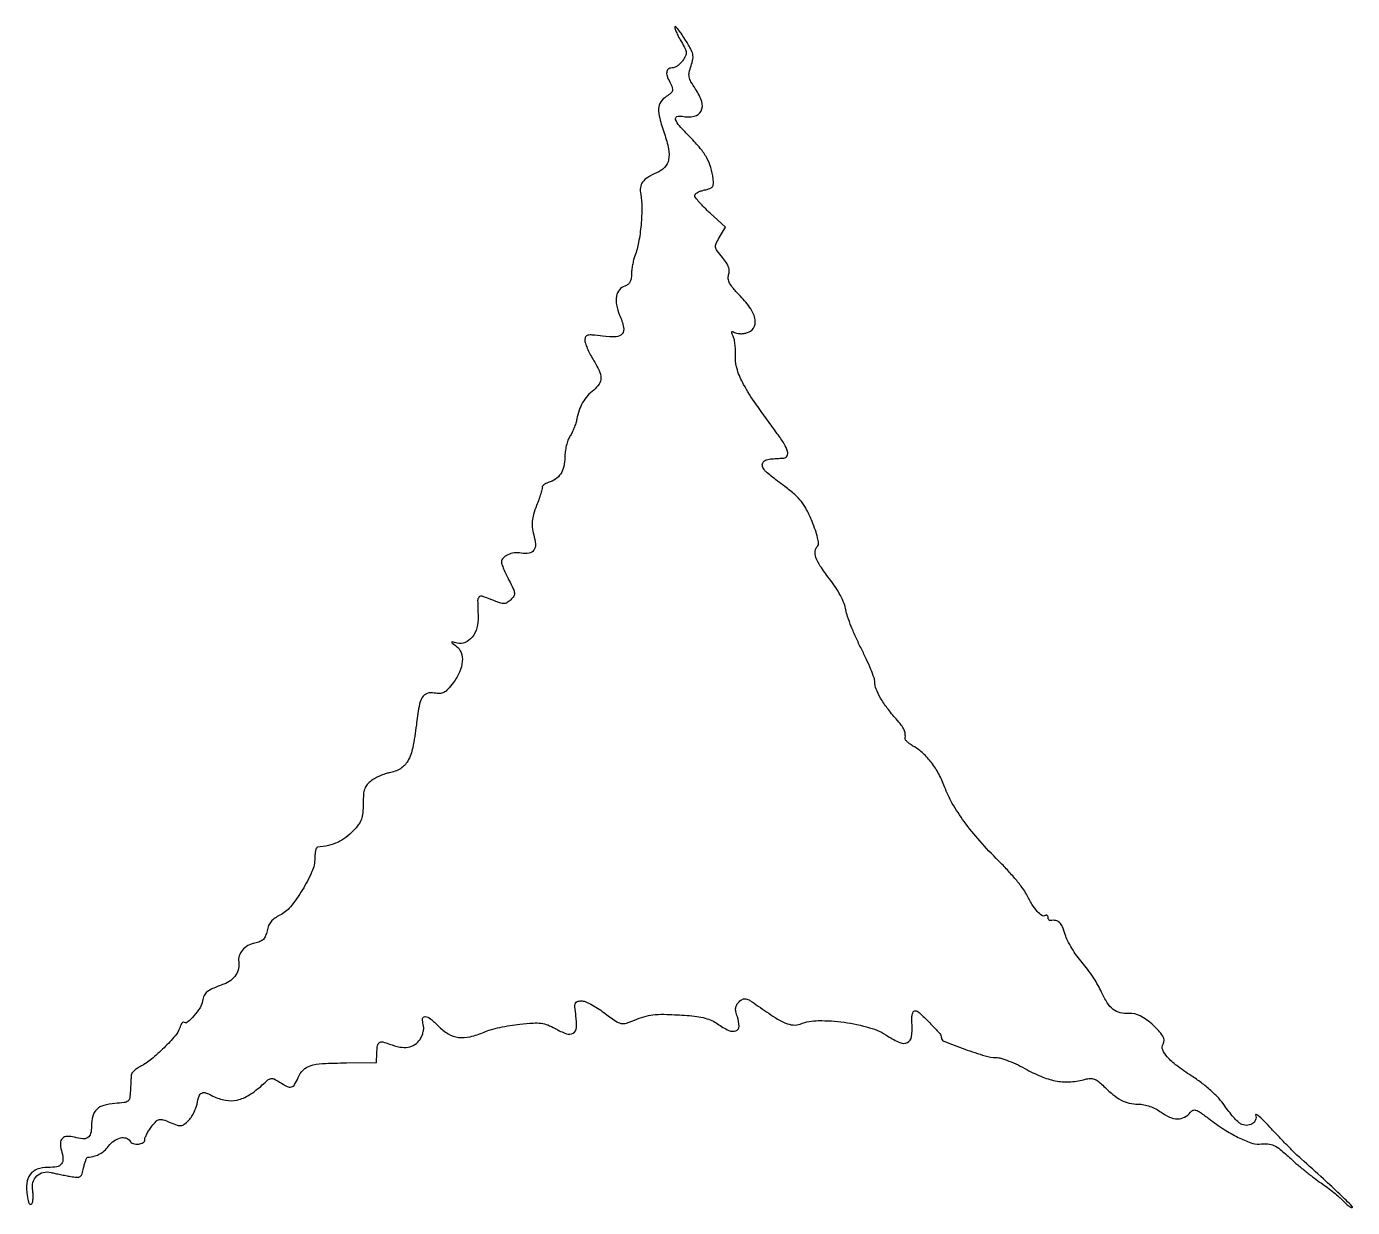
# Model space of a CAD drawing. Extents: x 0 to 398, y 0 to 354.
import ezdxf

# ---------------------------------------------------------------- set-up
doc = ezdxf.new("R2010")
doc.units = 0

msp = doc.modelspace()

# ---------------------------------------------------------------- linework, layer by layer
msp.add_lwpolyline([(195, 354.252941, 0.089065), (195.114371, 353.615972, 0.014938), (195.582317, 352.461836, 0.015945), (196.223407, 351.124306, 0.013551), (196.982356, 349.754477, -0.016507), (198.085916, 347.734583, -0.097159), (198.410225, 346.577686, -0.132417), (198.220625, 345.557208, -0.041025), (197.425652, 344.197316, -0.038541), (196.734483, 343.356552, -0.040308), (195.932059, 342.645462, -0.043728), (195.141508, 342.152955, -0.117981), (194.502313, 342, 0.113726), (193.239796, 341.709075, 0.226272), (192.614766, 340.924651, 0.138758), (192.678496, 339.598463, 0.038721), (193.497994, 337.666505, -0.024123), (194.248147, 336.03231, -0.156822), (194.311526, 335.141066, -0.16262), (193.842444, 334.397068, -0.026457), (192.446816, 333.373196, 0.102495), (190.813421, 331.743332, 0.133837), (190.160082, 329.745836, 0.077904), (190.463212, 326.882541, 0.017909), (191.888563, 322.221692, -0.033406), (193.136985, 317.636122, -0.099451), (193.139485, 314.395937, -0.142981), (191.937897, 312.096406, -0.102726), (189.533096, 310.449382, 0.035941), (186.887012, 309.113141, 0.099068), (185.347116, 307.715605, 0.12836), (184.68716, 306.068121, 0.08254), (184.767902, 304, -0.053363), (185.140546, 300.174514, -0.021026), (184.867432, 294.882815, -0.021179), (184.140112, 289.566456, -0.046284), (183.04116, 285.60826, 0.027893), (182.642036, 284.351683, 0.017039), (182.305841, 282.831891, 0.01706), (182.074887, 281.298726, 0.028858), (182, 280.002288, -0.04405), (181.882461, 278.670714, -0.085802), (181.520558, 277.670809, -0.102079), (180.896721, 276.962266, -0.084728), (180.002324, 276.500738, 0.14868), (178.370349, 275.378174, 0.124559), (177.500142, 273.456593, 0.092399), (177.518092, 270.849905, 0.051199), (178.441488, 267.794282, -0.040279), (179.642045, 264.113192, -0.232138), (179.204904, 262.171547, -0.221123), (177.376219, 261.270283, -0.036758), (173.355714, 261.47476, 0.008307), (170.247226, 261.810794, 0.075966), (168.893532, 261.7287, 0.214289), (168.248851, 261.254292, 0.129978), (168.005123, 260.321956, 0.080265), (168.162595, 259.364433, 0.019472), (168.732444, 257.8602, 0.019474), (169.530494, 256.165066, 0.018275), (170.473914, 254.5, -0.026834), (172.296057, 251.151749, -0.106557), (172.832143, 248.886848, -0.154251), (172.29767, 247.069211, -0.078209), (170.658812, 245.303581, 0.045092), (168.795245, 243.544236, 0.04992), (167.347563, 241.534648, 0.048326), (166.291795, 239.220058, 0.038014), (165.595161, 236.551747, -0.031414), (165.291944, 235.324356, -0.01887), (164.787402, 233.910355, -0.018862), (164.176862, 232.536521, -0.031042), (163.547552, 231.432229, 0.057944), (162.953327, 230.245661, 0.027154), (162.454593, 228.599811, 0.026467), (162.113529, 226.797377, 0.033535), (162, 225.106612, -0.054582), (161.696045, 222.330526, -0.090835), (160.784053, 220.169159, -0.098107), (159.226148, 218.581839, -0.073087), (157.014394, 217.504568, 0.032775), (156.272544, 217.214389, 0.049596), (155.677506, 216.859727, 0.06314), (155.298657, 216.497683, 0.243881), (155.234958, 216.18906, -0.136603), (155.236526, 215.722149, -0.007201), (154.816389, 214.275074, -0.010908), (154.247904, 212.552594, -0.007686), (153.537152, 210.640981, 0.0189), (152.609197, 207.962835, 0.049607), (152.212359, 205.970593, 0.057127), (152.243358, 204.10841, 0.032526), (152.682016, 201.896828, -0.047821), (153.165198, 198.999807, -0.169394), (152.677132, 197.207797, -0.209686), (151.275343, 196.336924, -0.075985), (148.881007, 196.358853, 0.071296), (146.830656, 196.396757, 0.074756), (144.887455, 195.852467, 0.090232), (143.487773, 194.890134, 0.199126), (142.997222, 193.714816, 0.086361), (143.118216, 193.009992, 0.011897), (143.653048, 191.61494, 0.013357), (144.376522, 189.979974, 0.010945), (145.233721, 188.272213, -0.010348), (146.536652, 185.684156, -0.087173), (146.885961, 184.430757, -0.16191), (146.669678, 183.477671, -0.060377), (145.811997, 182.383425, -0.05274), (144.724188, 181.503729, -0.143306), (143.783725, 181.223125, -0.085228), (142.549612, 181.428319, -0.011452), (140.075498, 182.353115, 0.017666), (137.156469, 183.403063, 0.308625), (136.238514, 183.130385, 0.176381), (135.851203, 182.014853, 0.006051), (135.978416, 177.321153, -0.075355), (135.595633, 173.893921, -0.102674), (134.201521, 171.123984, -0.127984), (132.088798, 169.533506, -0.160647), (129.657546, 169.357809, 0.003069), (128.205364, 169.713632, 0.405378), (128.061656, 169.628247, 0.304848), (128.124244, 169.44395, 0.002458), (129.416667, 168.468151, -0.145321), (130.882835, 166.500527, -0.10824), (131.252318, 163.803061, -0.086081), (130.446547, 160.663815, -0.057215), (128.539788, 157.463278, -0.019827), (126.910741, 155.494509, -0.086256), (125.7263, 154.560348, -0.1191), (124.498928, 154.235627, -0.054793), (122.841286, 154.381743, 0.13011), (120.698889, 154.250098, 0.186843), (119.247499, 153.053283, 0.084411), (118.267315, 150.311895, 0.014267), (117.45279, 144.789152, -0.020049), (116.363624, 137.952759, -0.079137), (114.883059, 133.971428, -0.127349), (112.656148, 131.662457, -0.095486), (109.336686, 130.413912, 0.038094), (108.069297, 130.096339, 0.02194), (106.598902, 129.533558, 0.021828), (105.163637, 128.834816, 0.033849), (104, 128.098146, 0.053972), (102.703637, 126.914695, 0.094117), (101.963656, 125.667185, 0.068752), (101.601342, 123.970732, 0.018283), (101.5, 121.200114, -0.022426), (101.374536, 118.404247, -0.06411), (100.954928, 116.50765, -0.071508), (100.09904, 114.89742, -0.033147), (98.573932, 113.077887, -0.039017), (96.251118, 111.003602, -0.054579), (93.868556, 109.569285, -0.051827), (91.137499, 108.636023, -0.031024), (87.75, 108.076511, 0.279606), (87.458867, 107.856589, 0.037758), (87.220313, 107.093739, 0.034585), (87.054387, 106.055392, 0.022333), (87, 104.838345, -0.104586), (86.140085, 100.772257, -0.033205), (83.246027, 95.25662, -0.032975), (79.665489, 90.193454, -0.111553), (76.503856, 87.70323, 0.042362), (74.994971, 86.819869, 0.066349), (73.892926, 85.799729, 0.070046), (73.136415, 84.570264, 0.053638), (72.662589, 83.062944, -0.04245), (72.203354, 81.479304, -0.103639), (71.547511, 80.464239, -0.104756), (70.544184, 79.804208, -0.043959), (68.985318, 79.347064, 0.080259), (66.923744, 78.576795, 0.085717), (65.262387, 77.209074, 0.095163), (64.280189, 75.498649, 0.130936), (64.154811, 73.738686, -0.105075), (64.114566, 71.737741, -0.088885), (63.275725, 69.79069, -0.082911), (61.745698, 68.146816, -0.075504), (59.716746, 67.024961, 0.011109), (56.296128, 65.672271, 0.067923), (54.665474, 64.707107, 0.119743), (53.797184, 63.593792, 0.068316), (53.310638, 61.948957, -0.104419), (52.550121, 59.923945, -0.039824), (50.724298, 57.506937, -0.037506), (48.741394, 55.587019, -0.387772), (47.698783, 55.63455, 0.359999), (47.447202, 55.658342, 0.088474), (47.126835, 55.345628, 0.05204), (46.784224, 54.743081, 0.026431), (46.476561, 53.926151, -0.101551), (45.135491, 51.527175, -0.020242), (41.761908, 47.924904, -0.02238), (37.950136, 44.493458, -0.052191), (34.75, 42.378957, 0.031186), (33.691106, 41.741398, 0.037027), (32.782507, 41.009151, 0.040244), (32.129885, 40.291533, 0.147892), (31.913855, 39.72432, 0.003599), (31.870556, 39.038472, 0.000745), (31.804882, 37.831519, 0.000783), (31.732906, 36.429759, 0.000738), (31.663855, 35, -0.027638), (31.443479, 32.847885, -0.184605), (30.91586, 31.9315, -0.141201), (29.833345, 31.470318, -0.014078), (27, 31.20308, 0.050353), (23.672592, 30.643861, 0.126817), (21.555266, 29.433197, 0.137255), (20.385834, 27.420189, 0.063455), (20, 24.392204, -0.059488), (19.732988, 22.155881, -0.191819), (18.882935, 20.95684, -0.169442), (17.357079, 20.584465, -0.044688), (14.851177, 21.055097, 0.07307), (12.676802, 21.337339, 0.19455), (11.262466, 20.737534, 0.19455), (10.662661, 19.323198, 0.07307), (10.944903, 17.148823, -0.046565), (11.420545, 14.562885, -0.189715), (10.977739, 13.057814, -0.185345), (9.618474, 12.237186, -0.044185), (6.93972, 12, 0.084267), (3.734303, 11.455913, 0.148856), (1.587326, 9.884543, 0.136219), (0.563945, 7.266773, 0.065788), (0.67091, 3.640517, 0.016955), (0.982391, 2.061664, 0.070463), (1.33204, 1.158535, 0.257866), (1.701893, 0.928718, 0.273658), (2.077769, 1.125832, 0.088012), (2.345543, 1.800161, 0.033756), (2.481749, 2.803379, 0.032138), (2.48538, 3.937051, 0.034099), (2.342157, 5.039214, -0.112377), (2.406767, 7.484131, -0.136666), (3.544928, 9.46331, -0.1393), (5.522377, 10.544733, -0.118582), (7.907834, 10.515059, 0.007794), (9.132618, 10.224518, 0.003868), (10.694134, 9.892363, 0.003838), (12.318497, 9.572923, 0.00562), (13.753048, 9.318892, 0.024757), (15.678602, 9.097409, 0.16417), (16.600373, 9.343036, 0.171105), (17.164361, 10.091103, 0.027428), (17.628048, 11.890238, -0.017652), (17.911732, 13.087277, -0.026264), (18.250895, 14.108983, -0.024289), (18.597663, 14.882171, -0.249708), (18.875, 15.076511, 0.030382), (20.958187, 15.461095, 0.06217), (22.506109, 16.057, 0.065648), (23.806699, 16.990957, 0.037617), (25.11382, 18.417569, -0.070532), (26.773452, 20.0059, -0.095217), (28.655397, 20.87529, -0.126254), (30.339104, 20.861347, -0.19174), (31.5, 20, 0.179463), (32.510415, 19.212444, 0.097279), (34.096712, 19.032453, 0.111552), (35.481734, 19.465675, 0.267484), (36, 20.365141, -0.094686), (36.13314, 21.061899, -0.024946), (36.60588, 22.099524, -0.024404), (37.273109, 23.248336, -0.022888), (38.062571, 24.352417, -0.024334), (39.409649, 25.903338, -0.150761), (40.320627, 26.410148, -0.134071), (41.412711, 26.346597, -0.017777), (43.598561, 25.523265, 0.01742), (45.700758, 24.729729, 0.106715), (46.845855, 24.599221, 0.136874), (47.804566, 24.972396, 0.03555), (49.067239, 26.067239, 0.048141), (49.875223, 27.047831, 0.028331), (50.652029, 28.354575, 0.02814), (51.286156, 29.761612, 0.042466), (51.660412, 31.052059, -0.029277), (52.287161, 33.447233, -0.200415), (53.065336, 34.352476, -0.207349), (54.238728, 34.418543, -0.031491), (56.436007, 33.448822, 0.07487), (60.163901, 32.175596, 0.100492), (63.724154, 32.249136, 0.087603), (67.328111, 33.754727, 0.045), (71.20532, 36.766472, -0.016618), (72.924453, 38.265558, -0.130007), (73.882965, 38.699747, -0.159437), (74.838481, 38.555876, -0.028603), (76.420137, 37.644285, 0.027115), (78.684808, 36.330051, 0.178066), (79.966268, 36.176613, 0.202605), (80.946495, 36.895925, 0.036324), (81.986226, 38.966746, -0.097366), (83.495885, 41.237055, -0.123808), (85.642262, 42.533875, -0.061345), (89.262422, 43.172443, -0.009697), (96.493228, 43.408738), (105.5, 43.528305), (105.601159, 46.281978, -0.026814), (105.808312, 48.568901, -0.203812), (106.35794, 49.473331, -0.218808), (107.363888, 49.66866, -0.03108), (109.426411, 49.027978, 0.043104), (112.497558, 48.154271, 0.08661), (115.009436, 48.108491, 0.108853), (117.008945, 48.887289, 0.100963), (118.559875, 50.451037, 0.046831), (119.140268, 51.548538, 0.043515), (119.523456, 52.761978, 0.046202), (119.671554, 53.925868, 0.085597), (119.542251, 54.86688, -0.097237), (119.337883, 56.660258, -0.417036), (120.077932, 57.28383, -0.150292), (121.684615, 56.626447, -0.028581), (124.037715, 54.461088, 0.066777), (127.001177, 52.124533, 0.101178), (130.093954, 51.056068, 0.091328), (133.589138, 51.235129, 0.04616), (137.782119, 52.650702, -0.036438), (139.688579, 53.335835, -0.013408), (142.464122, 54.030802, -0.013207), (145.547362, 54.630546, -0.015468), (148.5, 55.030908, -0.011388), (152.469318, 55.353388, -0.04573), (154.900428, 55.272873, -0.06294), (156.869571, 54.769614, -0.036288), (159.077722, 53.707108, 0.043882), (162.460502, 52.142125, 0.224977), (164.464303, 52.337073, 0.245572), (165.468939, 53.977096, 0.051099), (165.349988, 57.463209, -0.009919), (165.029295, 60.206336, -0.108044), (165.160249, 61.304291, -0.24395), (165.71505, 61.82979, -0.070046), (166.924067, 62, -0.09628), (168.063817, 61.778477, -0.02316), (169.821427, 60.971875, -0.022932), (171.787759, 59.839713, -0.020965), (173.703794, 58.5, 0.01075), (177.17773, 55.963789, 0.102764), (178.85584, 55.245745, 0.129018), (180.528964, 55.341404, 0.020515), (183.634985, 56.491954, -0.033815), (186.453253, 57.451534, -0.04623), (189.095409, 57.900116, -0.029243), (192.567254, 57.960228, -0.00602), (198.683716, 57.634553, -0.019736), (201.608393, 57.327211, -0.031106), (204.078142, 56.810197, -0.036278), (206.142941, 56.077305, -0.051339), (207.838087, 55.115292, 0.041713), (211.165391, 53.141561, 0.198709), (213.327203, 53.012316, 0.322571), (214.280105, 54.363766, 0.081555), (213.790416, 57.171368, -0.027617), (213.33032, 58.770142, -0.085398), (213.269205, 59.888223, -0.107718), (213.586063, 60.812132, -0.060174), (214.323087, 61.751659, -0.078796), (215.35845, 62.503597, -0.176825), (216.308979, 62.619014, -0.085688), (217.559714, 62.089978, -0.010343), (220.05116, 60.415302, 0.009651), (225.077756, 57.026467, 0.04291), (228.220502, 55.357754, 0.077905), (230.555281, 54.769398, 0.114163), (232.645795, 55.055431, -0.089741), (238.136834, 56.079148, -0.035674), (245.814464, 55.571661, -0.035802), (253.461984, 53.95048, -0.076181), (258.938495, 51.422004, 0.044468), (262.536934, 49.47609, 0.216373), (264.798025, 49.519795, 0.248803), (266.048452, 51.207721, 0.056765), (266.182519, 54.881168, -0.01963), (266.115107, 56.669704, -0.051408), (266.248761, 57.946406, -0.086871), (266.561677, 58.729076, -0.259914), (267.047649, 59, -0.19034), (268.340242, 58.489438, -0.010682), (271.485526, 55.416741, -0.010832), (274.49273, 52.214791, -0.185169), (275, 50.892007, 0.309804), (275.693409, 49.880311, 0.005844), (282.005418, 47.523178, 0.011942), (288.111112, 45.487418, 0.074625), (291.358727, 45, -0.075426), (292.85523, 44.772959, -0.017686), (295.254474, 43.933694, -0.017831), (297.974364, 42.759535, -0.016681), (300.666036, 41.370023, 0.032772), (305.409754, 39.111324, 0.05378), (309.690435, 37.920134, 0.058782), (313.843783, 37.726782, 0.049367), (318.190291, 38.470932, -0.052382), (319.65685, 38.712945, -0.097413), (320.846591, 38.550942, -0.083459), (322.005107, 37.923926, -0.030706), (323.40274, 36.688169, 0.022114), (326.403803, 33.941449, 0.051406), (328.927754, 32.236004, 0.064515), (331.359043, 31.313468, 0.058519), (334.028227, 31, -0.047436), (335.737627, 30.837462, -0.037445), (337.532122, 30.351515, -0.03635), (339.291824, 29.582549, -0.037764), (340.898069, 28.575202, 0.058689), (343.463206, 27.111985, 0.099007), (345.879764, 26.61262, 0.120222), (347.975554, 27.109733, 0.116822), (349.632868, 28.519261, -0.135666), (350.440898, 29.156385, -0.183605), (351.361854, 29.188477, -0.071722), (352.712786, 28.499647, -0.009311), (355.328676, 26.578912, 0.02027), (359.762487, 23.470561, 0.026437), (364.0666, 21.01739, 0.02839), (367.817375, 19.394261, 0.108079), (370.329915, 19.049598, -0.03539), (372.961876, 19.071297, -0.093095), (374.783648, 18.609687, -0.066005), (376.658213, 17.419661, -0.011677), (379.792841, 14.665903, 0.010256), (381.922672, 12.784106, 0.006803), (384.439147, 10.709154, 0.006849), (386.939071, 8.760017, 0.013238), (389, 7.282299, -0.010978), (390.86255, 5.959527, -0.009808), (392.737715, 4.506893, -0.009889), (394.371008, 3.135385, -0.029921), (395.404988, 2.116396, 0.019742), (396.194436, 1.306079, 0.024649), (396.991198, 0.621691, 0.024108), (397.698762, 0.124863, 0.141935), (398.129763, 0, 0.671088), (398.270833, 0.344481, 0.003183), (394.551681, 3.958025, 0.00664), (389.636067, 8.549811, 0.002837), (382.947228, 14.564693, -0.012004), (381.2528, 16.145522, -0.00432), (378.916261, 18.472628, -0.004283), (376.398887, 21.067631, -0.005069), (374.065575, 23.564693, 0.008048), (372.020186, 25.727651, 0.019257), (370.417623, 27.246922, 0.04385), (369.481322, 27.933289, 0.711197), (369.278337, 27.765254, -0.189745), (369.251707, 26.282036, -0.163881), (368.221332, 25.102155, -0.135959), (366.508786, 24.65061, -0.125083), (364.746703, 25.121876, -0.069964), (363.896144, 25.768349, -0.015039), (362.62943, 27.125041, -0.015426), (361.246539, 28.799946, -0.014176), (359.928515, 30.6039, 0.037986), (358.193108, 32.756191, 0.021547), (355.796236, 35.09528, 0.020274), (352.981812, 37.416083, 0.019756), (349.964885, 39.522508, -0.019042), (345.598605, 42.561783, -0.048941), (342.771643, 45.163715, -0.079151), (341.382236, 47.32639, -0.246479), (341.5, 49, 0.295261), (341.450602, 51.393913, 0.061266), (338.547729, 54.722303, 0.058217), (334.625885, 57.49204, 0.146323), (331.236199, 58.207476, -0.080784), (328.673648, 58.409424, -0.106042), (326.567077, 59.430025, -0.085701), (324.757624, 61.42225, -0.037493), (323.068099, 64.578956, 0.026994), (322.021509, 66.637029, 0.014206), (320.514618, 69.079279, 0.014093), (318.824951, 71.49978, 0.021047), (317.203199, 73.506494, -0.025715), (315.639505, 75.478724, -0.019489), (314.126067, 77.788829, -0.019841), (312.873537, 80.074344, -0.042665), (312.135876, 81.940824, 0.02777), (311.297599, 84.261593, 0.102245), (310.413684, 85.537302, 0.147684), (309.290932, 86.104565, 0.082987), (307.75, 86.118421, -0.145617), (307.464438, 86.15651, -0.11953), (307.220312, 86.345872, -0.098132), (307.056168, 86.663103, -0.070581), (307, 87.059017, 0.089925), (306.934085, 87.422552, 0.168685), (306.745509, 87.649664, 0.176673), (306.463964, 87.704943, 0.099757), (306.133647, 87.582598, -0.299007), (305.132335, 87.610158, -0.060458), (303.738537, 88.855929, -0.043135), (302.145534, 91.020552, -0.021522), (300.497766, 94, 0.046195), (299.401687, 95.769966, 0.012038), (297.319748, 98.393169, 0.012132), (294.792134, 101.279692, 0.012128), (292.127177, 104.040574, -0.017379), (286.511935, 109.981536, -0.022966), (281.84969, 115.787892, -0.025747), (278.263121, 121.272525, -0.043758), (275.929008, 126.22804, 0.033953), (274.191806, 130.11173, 0.040466), (272.029187, 133.490319, 0.043556), (269.517119, 136.256308, 0.054818), (266.736986, 138.312811, -0.021881), (265.68825, 138.986667, -0.031048), (264.824217, 139.681023, -0.031681), (264.216446, 140.309772, -0.221036), (264.105407, 140.710959, 0.070012), (264.139914, 142.076546, 0.078991), (263.787424, 143.339427, 0.056241), (262.944426, 144.738747, 0.018455), (261.408223, 146.594461, -0.020623), (258.760396, 149.821366, -0.030228), (256.731745, 152.881118, -0.034873), (255.409573, 155.581503, -0.09626), (255.003738, 157.650777, 0.084471), (254.78693, 158.911697, 0.010973), (253.819674, 161.475473, 0.012529), (252.518396, 164.487816, 0.010171), (250.97813, 167.650777, -0.011973), (249.393395, 170.935068, -0.011747), (247.957072, 174.312231, -0.011702), (246.837331, 177.330647, -0.04294), (246.341407, 179.305753, 0.056004), (245.803774, 181.232856, 0.025503), (244.700213, 183.607994, 0.023392), (243.184443, 186.178913, 0.020192), (241.363276, 188.730544, -0.016918), (238.654668, 192.473516, -0.063702), (237.357624, 195.056543, -0.117911), (237.157756, 196.9828, -0.159531), (237.910443, 198.55, 0.224761), (238.154945, 199.282982, 0.02796), (237.852596, 200.981975, 0.026316), (237.203128, 203.201739, 0.013779), (236.175752, 205.891833, 0.0207), (234.55524, 209.390447, 0.047224), (232.987725, 211.838487, 0.047534), (230.995294, 213.939367, 0.021224), (228.015309, 216.32192, -0.005797), (225.849496, 217.946612, -0.007522), (223.904585, 219.488225, -0.005829), (222.315552, 220.818348, -0.065361), (221.766256, 221.430088, -0.108362), (221.279925, 222.629386, -0.201129), (221.512886, 223.635237, -0.158177), (222.474235, 224.339838, -0.064091), (224.088253, 224.65146, 0.000721), (225.103273, 224.716675, 0.000641), (226.158737, 224.787375, 0.000643), (227.108161, 224.853423, 0.001982), (227.75, 224.90146, 0.268619), (228.698626, 225.55536, 0.179338), (228.816956, 226.903798, 0.072193), (227.846892, 229.12654, 0.02135), (225.75, 232.202517, -0.007248), (219.279122, 241.142391, -0.027779), (215.651212, 246.974288, -0.045742), (213.763961, 251.322031, -0.089675), (213.241994, 255.046455, 0.019021), (213.244937, 256.891901, 0.018367), (213.108439, 258.754022, 0.018642), (212.86703, 260.382364, 0.061614), (212.539355, 261.414045, -0.014677), (212.146467, 262.340064, -0.167538), (212.130864, 262.730783, -0.433929), (212.343993, 262.83635, -0.048702), (212.886897, 262.569902, 0.092179), (213.528578, 262.321212, 0.036619), (214.470986, 262.214557, 0.034677), (215.531385, 262.246207, 0.036702), (216.556835, 262.424909, 0.189472), (218.589996, 263.877656, 0.187756), (219.099671, 266.332742, 0.106778), (217.768498, 269.672867, 0.044819), (214.703975, 273.450307, -0.013982), (212.572834, 275.769391, -0.053442), (211.452396, 277.377817, -0.092296), (211.025353, 278.676936, -0.122566), (211.161876, 279.908555, 0.091891), (211.356273, 281.033968, 0.084052), (211.145552, 282.192422, 0.062143), (210.483103, 283.490848, 0.025908), (209.294559, 285.061784, -0.014746), (207.685042, 287.093286, -0.125737), (207.246355, 288.159408, -0.14697), (207.410144, 289.231174, -0.02252), (208.434225, 291.157939), (210.195135, 294.138922), (205.597568, 298.359947, -0.011899), (203.836412, 300.055836, -0.016614), (202.350536, 301.659622, -0.012997), (201.214352, 303.041767, -0.16704), (201, 303.665486, -0.210427), (201.201475, 304.123017, -0.055862), (201.861294, 304.603683, -0.04667), (202.809404, 305.032447, -0.033523), (203.932064, 305.336413, 0.032747), (205.514612, 305.762266, 0.148762), (206.280684, 306.313458, 0.157853), (206.585207, 307.178125, 0.038232), (206.50705, 308.711413, 0.039783), (205.795017, 312.103936, 0.055079), (204.595505, 314.969364, 0.047379), (202.651438, 317.80379, 0.021222), (199.606666, 321.149717, -0.012832), (196.401673, 324.555154, -0.09299), (195.243115, 326.470612, -0.421245), (195.650049, 327.337592, -0.131966), (197.244731, 327.452869, 0.095291), (200.843905, 327.451991, 0.235235), (202.886631, 329.010799, 0.196346), (203.083751, 331.857534, 0.069668), (201.244925, 335.590188, -0.018776), (199.860442, 337.801913, -0.082686), (199.324922, 339.238763, -0.100333), (199.336379, 340.629858, -0.0347), (199.889588, 342.571207, 0.041387), (200.428866, 344.564285, 0.102483), (200.394641, 346.069642, 0.071551), (199.744175, 347.747475, 0.013119), (198.033225, 350.608661, 0.010099), (196.867688, 352.366973, 0.022147), (195.89101, 353.652115, 0.037506), (195.215686, 354.349791, 0.647157)], format="xyb", close=True)

doc.saveas('drawing.dxf')
